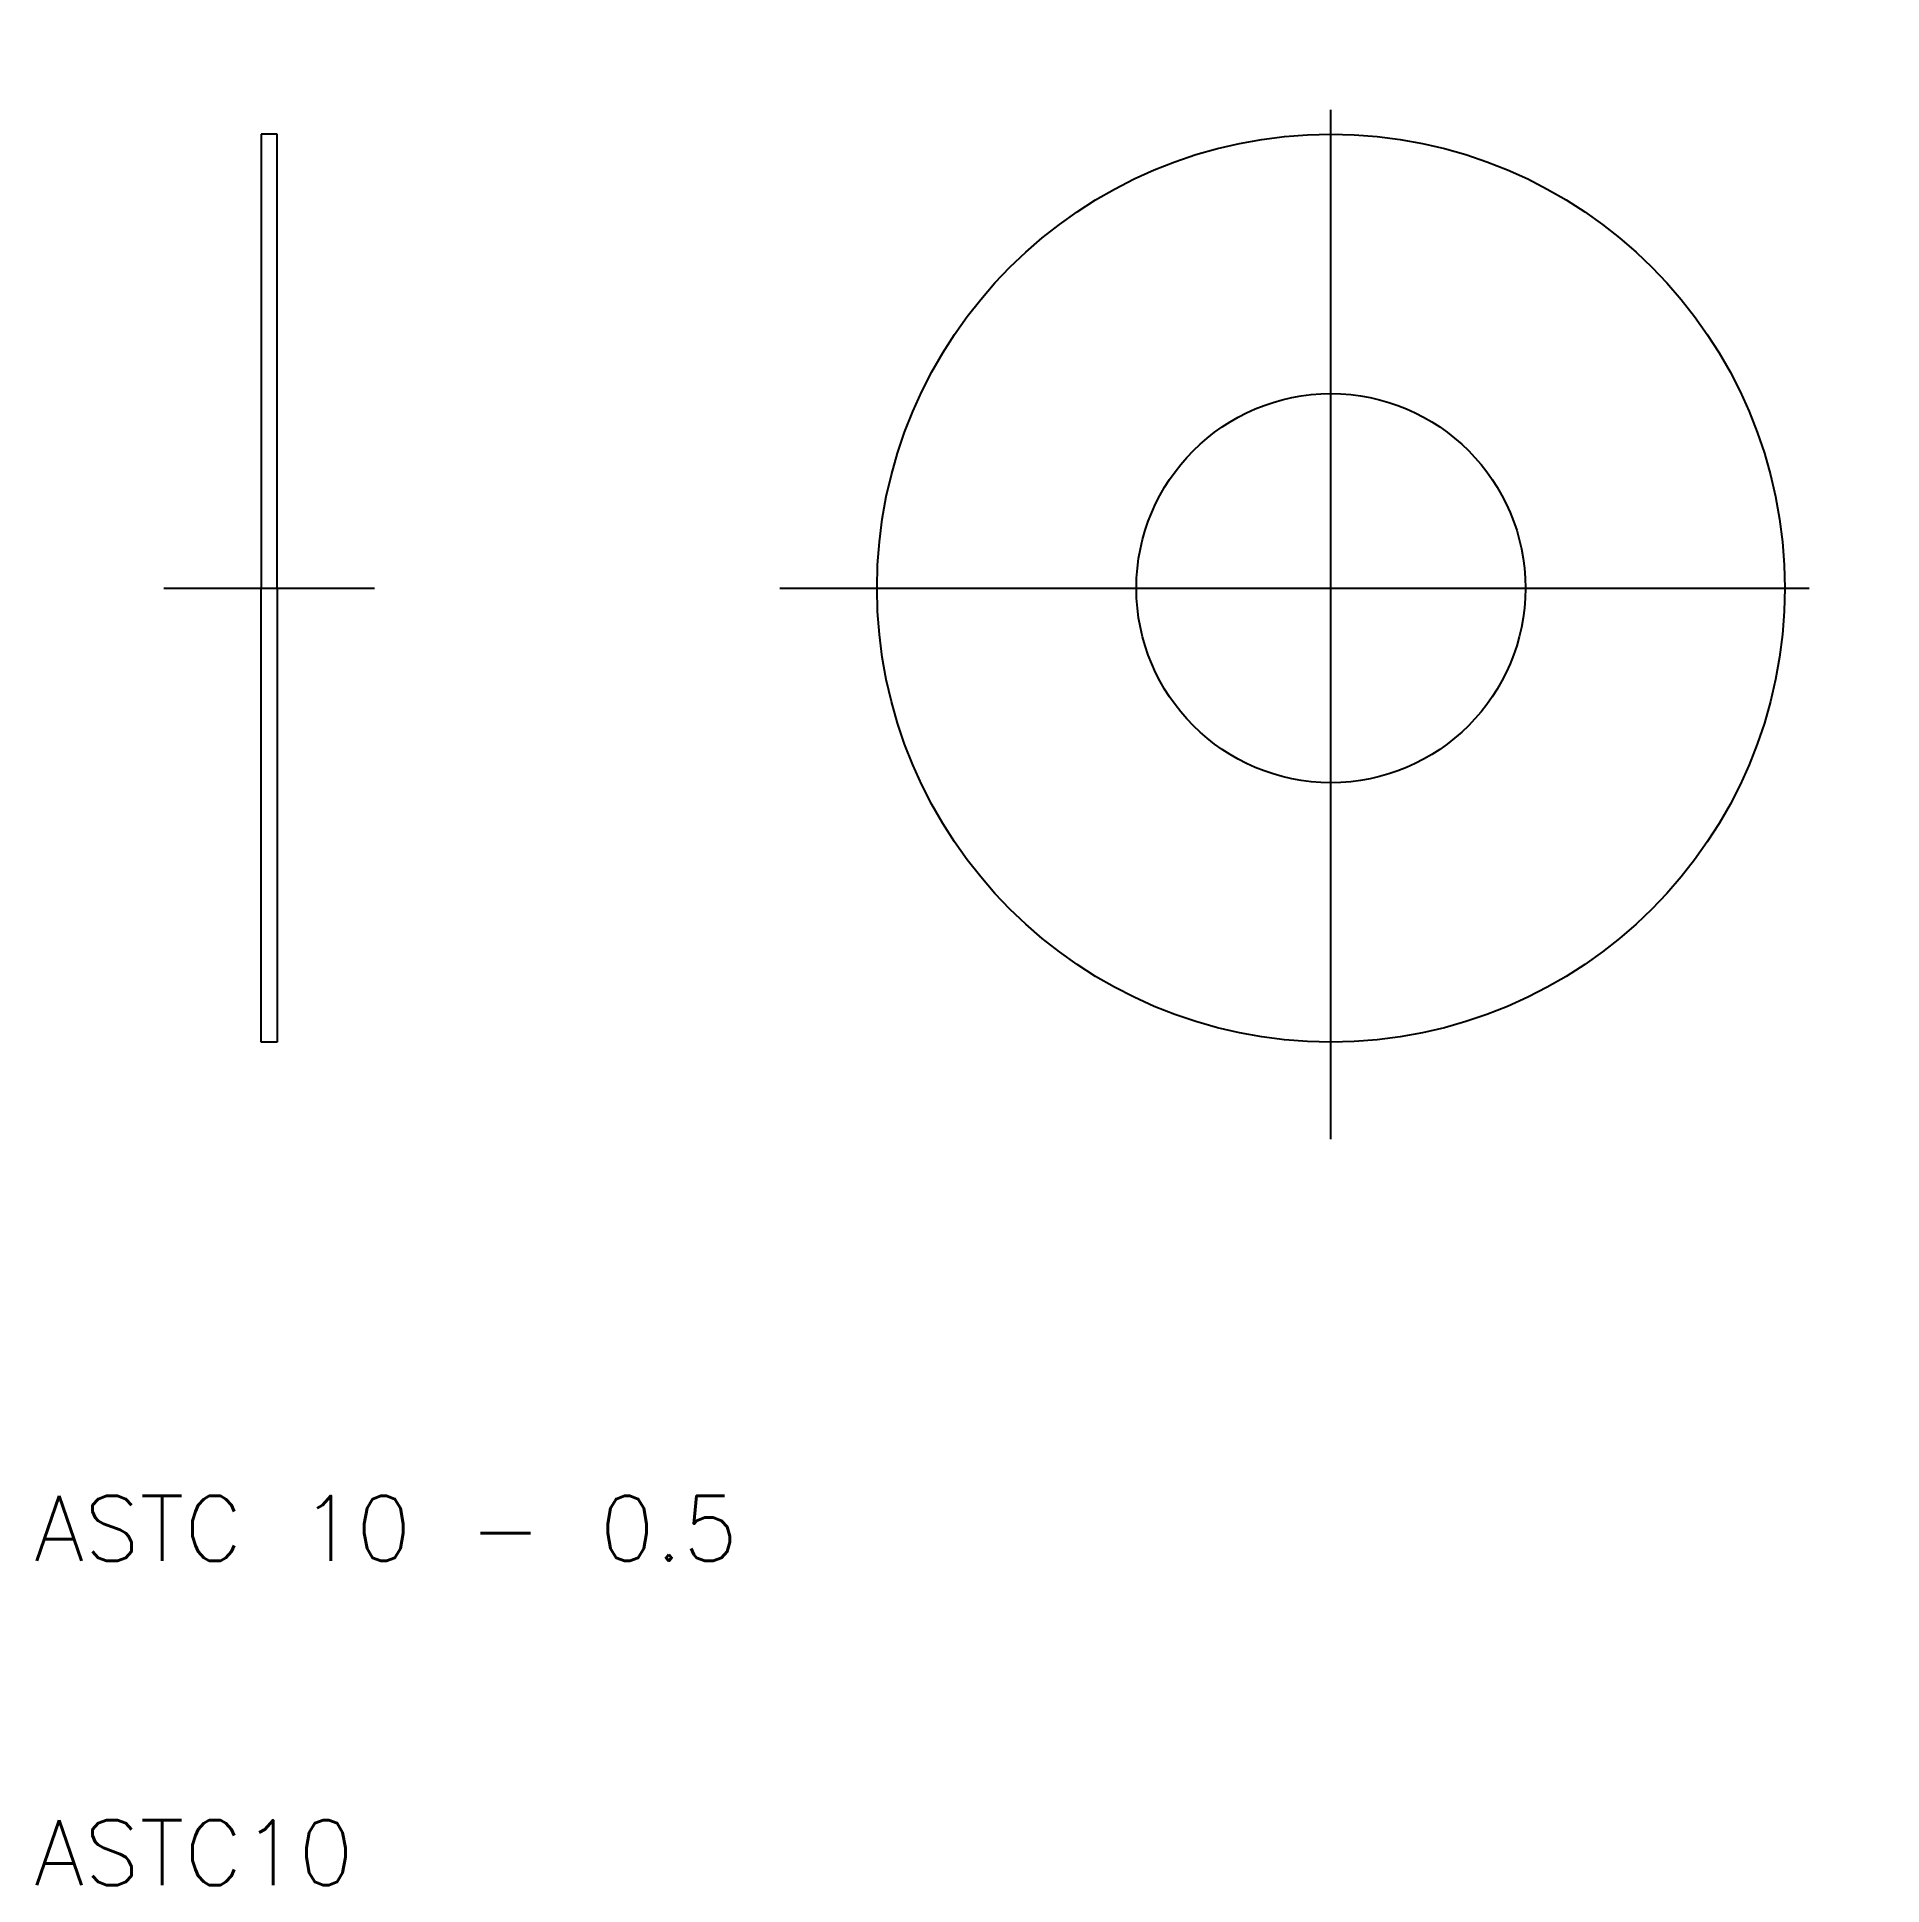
# Model space of a CAD drawing. Extents: x 10.1 to 67, y 10 to 67.
import ezdxf

# ---------------------------------------------------------------- set-up
doc = ezdxf.new("R2010")
doc.units = 0
doc.linetypes.add('CENTER', pattern=[50.8, 31.75, -6.35, 6.35, -6.35])
doc.layers.get('0').update_dxf_attribs({"linetype": 'CONTINUOUS'})
doc.layers.add('CENTER', color=1, linetype='CENTER')
doc.styles.get("Standard").update_dxf_attribs({"font": 'txt.shx'})

msp = doc.modelspace()

# ---------------------------------------------------------------- linework, layer by layer
for p, q in [((17.5, 64), (17, 64)), ((17, 64), (17, 50)), ((17.5, 50), (17.5, 64)), ((17, 36), (17, 50)), ((17.5, 50), (17.5, 36)), ((17.5, 36), (17, 36))]:
    msp.add_line(p, q)
for radius in [14, 6]:
    msp.add_circle((50, 50), radius)
at = {"layer": 'CENTER'}
for p, q in [((50, 33), (50, 67)), ((14, 50), (20.5, 50)), ((33, 50), (67, 50))]:
    msp.add_line(p, q, dxfattribs=at)

# ---------------------------------------------------------------- texts
for s, p in [('ASTC 10 - 0.5', (10, 20)), ('ASTC10', (10, 10))]:
    msp.add_text(s, height=2).set_placement(p)

doc.saveas('drawing.dxf')
